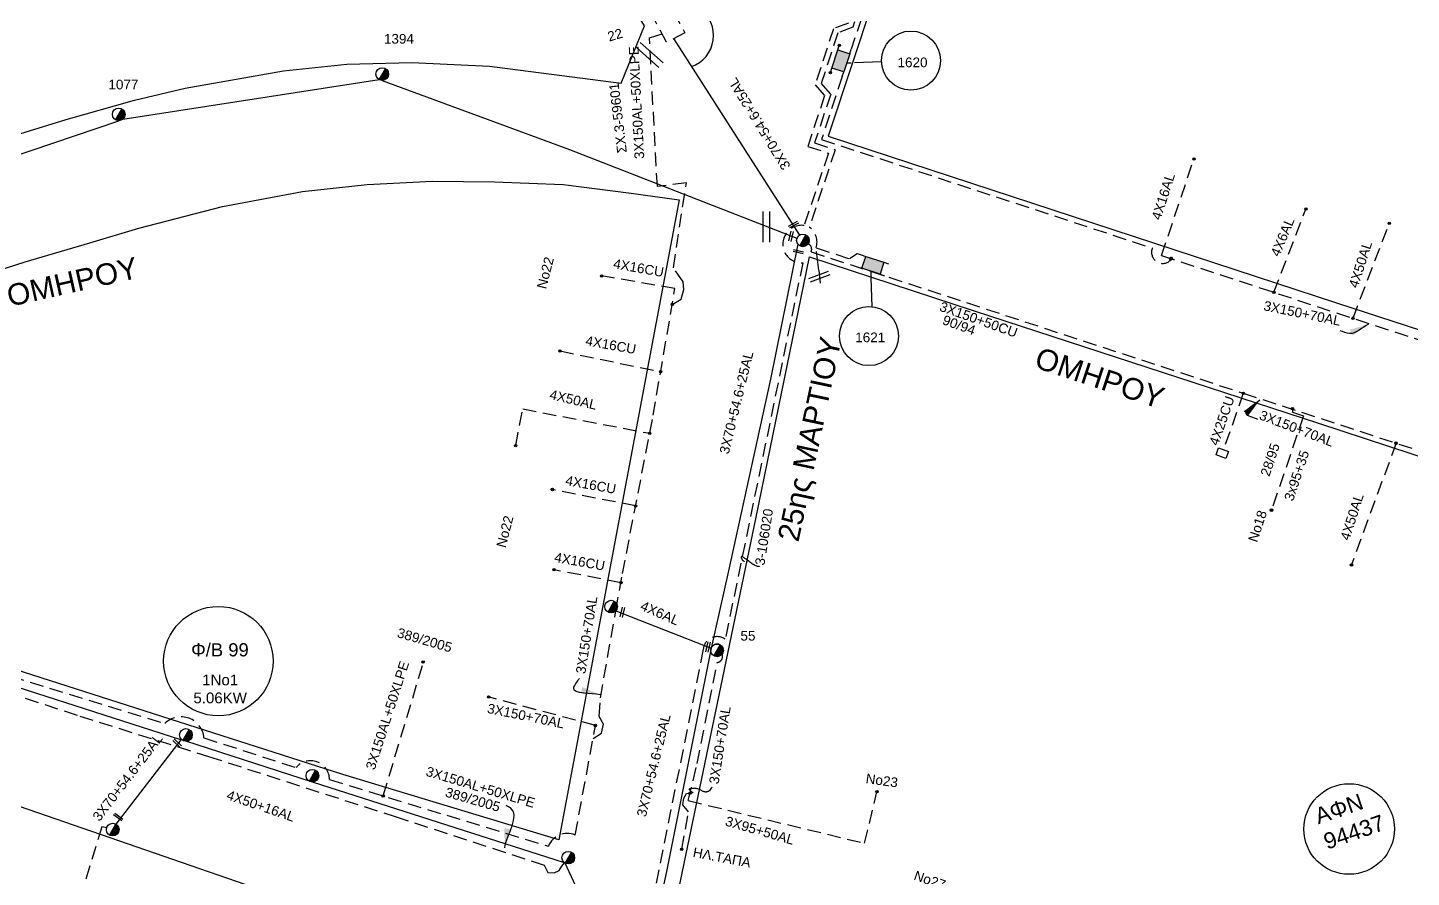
# Model space of a CAD drawing. Header units: millimetres. Extents: x 907 to 2022, y 699 to 1220.
# Drawn here: x 1352.5 to 1481.4, y 819.8 to 898.9 of the extents above; entities that cross this region are included whole.
import ezdxf
from ezdxf.enums import TextEntityAlignment as Align

# ---------------------------------------------------------------- set-up
doc = ezdxf.new("R2010")
doc.units = ezdxf.units.MM
doc.linetypes.add('DASHED', pattern=[19.05, 12.7, -6.35])
for name, color, linetype in [('Link Box 4 Διευθύνσεων', 7, 'Continuous'), ('Άγνωστα', 7, 'Continuous'), ('Γέφυρες Εναέριου Δικτύου', 7, 'Continuous'), ('Γυμνά εναέρια ΧΤ και ΦΟΠ (3Φ)   4x50+16AL', 7, 'Continuous'), ('Επιγραφές - Σχήματα', 7, 'Continuous'), ('Επιτοίχιο Κουτί', 7, 'Continuous'), ('Καλώδια ΧΤ   3x150+50CU', 7, 'DASHED'), ('Καλώδια ΧΤ   3x150AL+50XLPE', 7, 'DASHED'), ('Καλώδια ΧΤ   3x95+35 CU', 7, 'DASHED'), ('Καλώδια ΧΤ   4x25CU', 7, 'DASHED'), ('Καλώδια ΧΤ   4x6AL', 7, 'DASHED'), ('Μηχανική τομή', 7, 'Continuous'), ('Στύλος ΦΜ', 7, 'Continuous'), ('Στύλος ΦΜ @ 1', 7, 'Continuous'), ('Συνδέσεις', 7, 'Continuous'), ('Συνεστραμμένα ΧΤ   3x70+54.6+25 AL', 7, 'SYN_LINE'), ('Τομή', 7, 'Continuous'), ('Υπόβαθρο ΔΕΗ', 7, 'Continuous'), ('Υπόγεια καλώδια Δικτύου ΧΤ και Παρ. ΧΤ - 3X150+70 AL', 7, 'DASHED'), ('Υπόγεια καλώδια Παροχών ΧΤ   4x16AL', 7, 'DASHED'), ('Υπόγεια καλώδια Παροχών ΧΤ   4x16CU', 7, 'DASHED'), ('Υπόγεια καλώδια Παροχών ΧΤ   4x50AL', 7, 'DASHED'), ('Υπόγεια καλώδια Παροχών ΧΤ   4x6', 7, 'DASHED')]:
    doc.layers.add(name, color=color, linetype=linetype)
doc.styles.add('ar', font='arial.ttf')
doc.styles.get("Standard").update_dxf_attribs({"font": 'arial.ttf'})
doc.linetypes.add('SYN_LINE', pattern='A,0.5,-0.0001,["/\\/\\/\\/",Standard,S=0.1,R=0,X=0,Y=-0.05],-0.25', length=0.7501)
doc.dimstyles.new('ISO-25', dxfattribs={"dimtxt": 2.5, "dimasz": 2.5, "dimexe": 1.25, "dimexo": 0.625, "dimtad": 1, "dimtxsty": 'Standard', "dimcen": 2.5, "dimadec": 0, "dimazin": 0, "dimtfac": 1, "dimtmove": 0, "dimatfit": 3, "dimfxl": 1, "dimarcsym": 0})

# ---------------------------------------------------------------- blocks, each defined once
blk = doc.blocks.new('ΥΠΑΡΧΩΝ ΤΣΙΜΕΝΤΕΝΙΟΣ ΣΤΥΛΟΣ')
at = {"layer": 'Στύλος ΦΜ'}
blk.add_hatch(color=256, dxfattribs=at).paths.add_polyline_path([(-1.29, -2.28, 0.574793), (2.62, 0, 0.268822), (1.3, 2.27)])
blk.add_line((-1.29, -2.28), (1.3, 2.27), dxfattribs=at)
blk.add_circle((0, 0), 2.62, dxfattribs=at)
at = {"layer": 'Στύλος ΦΜ', "flags": 4}
for tag, p in [('ΑΡΙΘΜΟΣ', (-4.68, 8.05)), ('ΤΥΠΟΣ', (-4.91, 3.03))]:
    blk.add_attdef(tag, p, '', height=4, dxfattribs=at)
blk = doc.blocks.new('ΜΗΧΑΝΙΚΗ ΤΟΜΗ')
at = {"layer": 'Μηχανική τομή', "ltscale": 40}
for p, q in [((-1.89, 0.78), (1.89, 0.78)), ((1.89, 0), (-1.89, 0))]:
    blk.add_line(p, q, dxfattribs=at)
blk = doc.blocks.new('ΤΟΜΗ')
at = {"layer": 'Τομή', "ltscale": 40}
for p, q in [((-5.68, 0), (5.68, 0)), ((5.68, -2.33), (-5.68, -2.33))]:
    blk.add_line(p, q, dxfattribs=at)
blk = doc.blocks.new('ΕΠΙΤΟΙΧΙΟ ΚΟΥΤΙ')
at = {"layer": 'Επιτοίχιο Κουτί', "ltscale": 40}
blk.add_lwpolyline([(-2.06, 1.35), (1.86, 1.35), (1.86, -1.39), (-2.06, -1.39)], close=True, dxfattribs=at)
blk = doc.blocks.new('_ΣΥΝΔΕΣΗ')
at = {"layer": 'Συνδέσεις', "linetype": 'SYN_LINE', "ltscale": 40}
blk.add_hatch(color=256, dxfattribs=at).paths.add_polyline_path([(0.5, -0.01, 1), (-0.5, -0.01, 1)])
at = {"layer": 'Συνδέσεις'}
blk.add_circle((0, -0.01), 0.5, dxfattribs=at)
blk = doc.blocks.new('LINK BOX 4 ΑΝΑΧΩΡΗΣΕΩΝ')
at = {"layer": 'Link Box 4 Διευθύνσεων', "ltscale": 40}
blk.add_hatch(color=256, dxfattribs=at).paths.add_polyline_path([(-3.54, 0), (-3.54, -4.67), (3.54, -4.67), (3.54, 0)])
for p, q in [((-3.54, 0), (-5.33, 0)), ((5.33, 0), (3.54, 0)), ((-3.54, -4.67), (-5.33, -4.67)), ((5.33, -4.67), (3.54, -4.67))]:
    blk.add_line(p, q, dxfattribs=at)
blk.add_lwpolyline([(-3.54, -4.67), (-3.54, 0), (3.54, 0), (3.54, -4.67)], close=True, dxfattribs=at)
blk = doc.blocks.new('TSONTA XT1')
at = {"ltscale": 40}
h = blk.add_hatch(color=256, dxfattribs=at)
h.dxf.hatch_style = 1
h.paths.add_polyline_path([(595.96, 2487.66), (597.07, 2488.77), (595.96, 2489.87), (594.85, 2488.77)])
blk.add_lwpolyline([(594.85, 2488.77), (595.96, 2489.87), (597.07, 2488.77), (595.96, 2487.66)], close=True, dxfattribs=at)
blk = doc.blocks.new('τομή_')
at = {"layer": 'Επιγραφές - Σχήματα'}
for p, q in [((-1.29, -0.22), (0.13, 0.75)), ((-1.08, -0.46), (0.34, 0.51)), ((-0.66, 0.62), (-0.29, -0.37))]:
    blk.add_line(p, q, dxfattribs=at)

msp = doc.modelspace()

# ---------------------------------------------------------------- linework, layer by layer
at = {"layer": 'Άγνωστα', "color": 85, "ltscale": 0.1}
for points in [[(1361.341, 890.407), (1385.211, 894.084)], [(1385.501, 894.008), (1402.945, 887.573), (1424.131, 879.305)], [(1340.209, 883.465), (1344.581, 884.705), (1360.943, 890.251)]]:
    msp.add_lwpolyline(points, dxfattribs=at)
at = {"layer": 'Άγνωστα', "color": 151, "linetype": 'DASHED', "ltscale": 0.1}
msp.add_lwpolyline([(1470.294, 863.416), (1470.281, 863.091), (1471.326, 862.755), (1468.337, 853.961)], dxfattribs=at)
at = {"layer": 'Άγνωστα', "color": 2, "linetype": 'DASHED', "ltscale": 0.1}
msp.add_lwpolyline([(1414.002, 826.905), (1430.426, 822.931), (1431.586, 827.726)], dxfattribs=at)
at = {"layer": 'Άγνωστα'}
msp.add_circle((1475.574, 824.255), 4.221, dxfattribs=at)
at = {"layer": 'Γέφυρες Εναέριου Δικτύου', "ltscale": 0.1}
msp.add_lwpolyline([(1414.294, 895.286, 0.6101724), (1415.073, 900.694, 1.8100765)], format="xyb", dxfattribs=at)
at = {"layer": 'Γυμνά εναέρια ΧΤ και ΦΟΠ (3Φ)   4x50+16AL', "color": 173, "ltscale": 0.1}
for points in [[(1366.749, 832.554), (1344.327, 839.772)], [(1378.996, 828.628), (1367.214, 832.433)], [(1402.47, 821.119), (1378.996, 828.628)]]:
    msp.add_lwpolyline(points, dxfattribs=at)
at = {"layer": 'Επιγραφές - Σχήματα', "linetype": 'DASHED', "ltscale": 0.1}
msp.add_lwpolyline([(1410.932, 899.548), (1412.634, 900.437), (1413.681, 898.445), (1411.979, 897.556)], close=True, dxfattribs=at)
at = {"layer": 'Επιγραφές - Σχήματα'}
msp.add_lwpolyline([(1414.454, 827.609), (1414.293, 827.735), (1414.187, 827.835), (1414.127, 827.91), (1414.107, 827.965), (1414.119, 828.004), (1414.157, 828.029), (1414.212, 828.045), (1414.278, 828.055), (1414.348, 828.062), (1414.422, 828.066), (1414.497, 828.067), (1414.573, 828.065), (1414.649, 828.059), (1414.725, 828.05), (1414.8, 828.036), (1414.873, 828.017), (1414.943, 827.995), (1415.01, 827.968), (1415.075, 827.939), (1415.137, 827.909), (1415.196, 827.878), (1415.253, 827.848), (1415.307, 827.82), (1415.358, 827.795), (1415.407, 827.775), (1415.454, 827.758), (1415.5, 827.746), (1415.547, 827.737), (1415.593, 827.732), (1415.641, 827.731), (1415.692, 827.734), (1415.745, 827.74), (1415.802, 827.751), (1415.862, 827.768), (1415.925, 827.795), (1415.988, 827.835), (1416.051, 827.89), (1416.114, 827.966), (1416.176, 828.063), (1416.235, 828.186)], dxfattribs=at)
at = {"layer": 'Επιγραφές - Σχήματα', "linetype": 'Continuous'}
for centre in [(1434.749, 895.851), (1430.836, 870.181)]:
    msp.add_circle(centre, 2.75, dxfattribs=at)
at = {"layer": 'Επιγραφές - Σχήματα', "color": 202, "linetype": 'Continuous'}
msp.add_circle((1370.228, 839.899), 5.094, dxfattribs=at)
at = {"layer": 'Καλώδια ΧΤ   3x150+50CU', "color": 151, "ltscale": 0.1}
msp.add_lwpolyline([(1424.954, 878.86, -0.51387), (1425.455, 878.036), (1465.827, 864.821)], format="xyb", dxfattribs=at)
at = {"layer": 'Καλώδια ΧΤ   3x150AL+50XLPE', "color": 151, "linetype": 'DASHED', "ltscale": 0.1}
msp.add_lwpolyline([(1373.728, 988.421), (1369.356, 985.875), (1381.859, 964.007), (1383.325, 964.914), (1387.307, 958.103), (1387.239, 958.063), (1415.31, 906.552, 0.3217485), (1419.652, 904.905), (1430.08, 901.275), (1429.324, 898.952), (1427.929, 898.436), (1426.388, 893.706), (1427.278, 892.72), (1425.78, 888.176), (1427.696, 887.548), (1425.282, 880.328, -0.3146732), (1425.927, 878.405), (1429.031, 877.396), (1429.738, 877.868), (1430.125, 877.743)], format="xyb", dxfattribs=at)
at = {"layer": 'Καλώδια ΧΤ   3x150AL+50XLPE', "color": 85, "linetype": 'DASHED', "ltscale": 0.1}
for points in [[(1373.976, 987.996), (1370.032, 985.7), (1382.036, 964.705), (1383.498, 965.609), (1387.991, 957.923), (1387.91, 957.876), (1415.739, 906.811, 0.3318979), (1419.667, 905.43), (1430.727, 901.58), (1429.181, 896.899)], [(1428.349, 894.369), (1426.412, 888.495), (1457.242, 878.382, 0.8082729), (1458.92, 877.238)]]:
    msp.add_lwpolyline(points, format="xyb", dxfattribs=at)
at = {"layer": 'Καλώδια ΧΤ   3x150AL+50XLPE', "color": 1, "linetype": 'DASHED', "ltscale": 0.1}
msp.add_lwpolyline([(1428.923, 899.337), (1427.528, 898.821), (1425.823, 893.585), (1426.712, 892.601), (1425.148, 887.857), (1427.062, 887.229), (1424.808, 880.486, 1.1071535), (1424.675, 877.007), (1417.449, 841.935, 0.5856231), (1415.405, 840.998), (1410.943, 818.9), (1415.29, 817.303), (1412.651, 806.461), (1417.292, 804.827), (1418.175, 805.22), (1419.114, 804.894)], format="xyb", dxfattribs=at)
at = {"layer": 'Καλώδια ΧΤ   3x150AL+50XLPE', "color": 6, "ltscale": 0.1}
msp.add_lwpolyline([(1273.376, 884.117), (1275.99, 885.336), (1282.59, 874.232), (1283.808, 874.624), (1294.119, 858.175), (1303.362, 863.112), (1310.102, 855.484, 0.4027892), (1310.661, 850.207), (1326.689, 844.963), (1341.633, 840.516, 0.6966977), (1344.997, 838.798), (1357.318, 834.776), (1369.321, 831.015), (1386.7, 825.415), (1400.578, 820.899), (1400.93, 820.196), (1401.509, 820.184), (1401.975, 820.388), (1402.213, 820.786), (1402.47, 821.119)], format="xyb", dxfattribs=at)
at = {"layer": 'Καλώδια ΧΤ   3x150AL+50XLPE', "color": 85, "linetype": 'DASHED', "ltscale": 0.1}
msp.add_lwpolyline([(1458.097, 877.687), (1484.952, 868.886), (1499.238, 864.24)], dxfattribs=at)
at = {"layer": 'Καλώδια ΧΤ   3x150AL+50XLPE', "linetype": 'DASHED', "ltscale": 0.1}
msp.add_arc((1416.69, 840.894), 0.589, 28.6949, 178.74981, dxfattribs=at)
at = {"layer": 'Καλώδια ΧΤ   3x150AL+50XLPE', "linetype": 'DASHED', "ltscale": 0.2}
msp.add_open_spline([(1420.635, 848.753), (1420.504, 848.552), (1419.267, 849.477), (1418.92, 849.74), (1418.94, 849.436), (1419.066, 849.286), (1419.277, 849.155)], degree=3, dxfattribs=at)
at = {"layer": 'Καλώδια ΧΤ   3x95+35 CU', "color": 173, "ltscale": 0.1}
msp.add_lwpolyline([(1359.831, 824.379), (1359.373, 824.455), (1355.192, 810.726)], dxfattribs=at)
at = {"layer": 'Καλώδια ΧΤ   4x25CU', "color": 151, "ltscale": 0.1}
msp.add_lwpolyline([(1465.715, 864.862), (1463.875, 859.61)], dxfattribs=at)
at = {"layer": 'Καλώδια ΧΤ   4x6AL', "color": 2, "linetype": 'SYN_LINE', "ltscale": 10}
msp.add_lwpolyline([(1407.264, 844.594), (1416.142, 841.109)], dxfattribs=at)
at = {"layer": 'Συνεστραμμένα ΧΤ   3x70+54.6+25 AL', "color": 2, "ltscale": 10}
for points in [[(1412.632, 897.897), (1424.362, 879.586)], [(1424.21, 878.736), (1421.679, 866.165), (1417.694, 848.032), (1416.142, 841.109)], [(1416.142, 841.109), (1411.97, 820.31), (1409.099, 806.899)]]:
    msp.add_lwpolyline(points, dxfattribs=at)
at = {"layer": 'Συνεστραμμένα ΧΤ   3x70+54.6+25 AL', "color": 173, "ltscale": 10}
msp.add_lwpolyline([(1366.749, 832.554), (1360.684, 824.71)], dxfattribs=at)
at = {"layer": 'Συνεστραμμένα ΧΤ   3x70+54.6+25 AL', "color": 6, "ltscale": 10}
msp.add_lwpolyline([(1409.099, 806.899), (1402.538, 821.074)], dxfattribs=at)
at = {"layer": 'Υπόβαθρο ΔΕΗ', "ltscale": 0.1}
for points in [[(1327.76, 907.474), (1339.055, 887.059), (1340.112, 885.045), (1350.527, 888.661), (1356.045, 890.372), (1362.421, 892.159), (1367.145, 893.294), (1376.287, 894.897), (1382.186, 895.531), (1388.267, 895.679), (1395.485, 895.319), (1407.754, 893.732), (1409.924, 899.079), (1404.733, 907.474)], [(1433.206, 907.474), (1427.228, 889.375), (1427.043, 888.814), (1474.473, 873.256), (1516.974, 859.435), (1541.239, 903.746), (1532.245, 907.474)], [(1428.769, 895.633), (1429.197, 895.648)], [(1429.482, 895.659), (1432.001, 895.751)], [(1426.158, 876.31), (1425.964, 878.07)], [(1425.3, 877.561), (1440.634, 872.545), (1472.717, 862.072), (1509.769, 849.904), (1510.952, 845.177), (1506.543, 839.598), (1486.021, 811.666), (1474.424, 796.162), (1452.68, 803.994), (1413.119, 818.64), (1420.323, 853.309), (1425.3, 877.561)], [(1431.048, 875.738), (1431.031, 876.221)], [(1431.148, 872.913), (1431.053, 875.596)], [(1320.717, 803.379), (1339.868, 830.46), (1397.931, 810.38), (1396.194, 803.379)]]:
    msp.add_lwpolyline(points, dxfattribs=at)
msp.add_lwpolyline([(1413.149, 882.879), (1401.962, 823.238), (1381.813, 829.322), (1350.532, 839.357), (1312.013, 851.29, -0.6734807), (1311.757, 854.298), (1319.967, 860.57), (1325.663, 864.244), (1331.926, 868.363), (1337.839, 871.688), (1341.887, 873.603), (1346.531, 875.254), (1352.224, 877.085), (1358.255, 878.871), (1362.836, 880.226), (1370.608, 882.249), (1378.07, 883.667), (1384.088, 884.309), (1390.192, 884.617), (1395.946, 884.557), (1402.365, 884.297), (1408.675, 883.504), (1413.149, 882.879)], format="xyb", dxfattribs=at)
at = {"layer": 'Υπόγεια καλώδια Δικτύου ΧΤ και Παρ. ΧΤ - 3X150+70 AL', "color": 151, "ltscale": 0.1}
for points in [[(1412.514, 873.129), (1413.344, 873.619), (1413.601, 874.537), (1413.533, 875.225), (1412.615, 876.548), (1413.826, 884.452), (1411.129, 884.107), (1410.383, 897.956), (1411.568, 898.339)], [(1405.132, 832.696), (1405.937, 833.197), (1406.106, 834.009), (1405.717, 834.736), (1405.819, 836.478), (1407.264, 844.594), (1407.882, 848.066), (1410.739, 862.81), (1412.769, 874.611)], [(1465.715, 864.862), (1495.379, 855.156)], [(1385.582, 827.341), (1389.345, 839.805)], [(1405.353, 833.899), (1395.406, 836.557)]]:
    msp.add_lwpolyline(points, dxfattribs=at)
msp.add_lwpolyline([(1311.821, 850.449), (1315.073, 849.616), (1331.675, 844.181), (1342.278, 841.138, -0.7302787), (1345.403, 840.173), (1365.25, 834.097, -0.6303122), (1368.891, 832.752), (1377.464, 829.976, -0.7025548), (1380.589, 828.862), (1400.976, 822.652, -0.4135146), (1403.476, 823.696), (1405.353, 833.899)], format="xyb", dxfattribs=at)
at = {"layer": 'Υπόγεια καλώδια Δικτύου ΧΤ και Παρ. ΧΤ - 3X150+70 AL', "color": 2, "ltscale": 0.1}
msp.add_lwpolyline([(1414.002, 826.905), (1414.839, 830.365), (1416.696, 839.766, 0.4858291), (1417.167, 840.548)], format="xyb", dxfattribs=at)
msp.add_lwpolyline([(1413.401, 822.37), (1414.025, 825.868), (1413.502, 826.497), (1413.595, 827.126), (1413.839, 827.579), (1414.168, 827.588)], dxfattribs=at)
at = {"layer": 'Υπόγεια καλώδια Παροχών ΧΤ   4x16AL', "color": 85, "ltscale": 0.1}
for points in [[(1458.1, 877.696), (1461.119, 886.681)], [(1468.557, 874.265), (1471.544, 882.008)]]:
    msp.add_lwpolyline(points, dxfattribs=at)
at = {"layer": 'Υπόγεια καλώδια Παροχών ΧΤ   4x16CU', "color": 151, "ltscale": 0.1}
for points in [[(1412.769, 874.611), (1405.94, 875.786)], [(1402.065, 868.794), (1411.436, 866.863)], [(1409.101, 854.357), (1401.343, 855.888)], [(1407.728, 847.2), (1401.488, 848.411)]]:
    msp.add_lwpolyline(points, dxfattribs=at)
at = {"layer": 'Υπόγεια καλώδια Παροχών ΧΤ   4x50AL', "color": 85, "ltscale": 0.1}
msp.add_lwpolyline([(1475.934, 871.844), (1479.314, 880.683)], dxfattribs=at)
at = {"layer": 'Υπόγεια καλώδια Παροχών ΧΤ   4x50AL', "color": 151, "ltscale": 0.1}
for points in [[(1397.933, 859.984), (1398.586, 863.392), (1410.413, 861.126)], [(1479.943, 860.207), (1475.792, 848.864)]]:
    msp.add_lwpolyline(points, dxfattribs=at)

# ---------------------------------------------------------------- block references
at = {"layer": 'Link Box 4 Διευθύνσεων', "xscale": 0.2499999999999998, "yscale": 0.2499999999999998, "zscale": 0.2499999999999998}
for p, rotation in [((1428.769, 895.633), 251.9673672582862), ((1431.031, 876.221), 162.0095087802474)]:
    msp.add_blockref('LINK BOX 4 ΑΝΑΧΩΡΗΣΕΩΝ', p, dxfattribs=dict(at, rotation=rotation))
at = {"layer": 'Επιγραφές - Σχήματα', "xscale": 1.141450843450822, "yscale": 1.141450843450822, "zscale": 1.141450843450822, "rotation": 345.9594816023726}
msp.add_blockref('τομή_', (1426.718, 875.435), dxfattribs=at)
at = {"layer": 'Επιτοίχιο Κουτί', "xscale": 0.25, "yscale": 0.25, "zscale": 0.25, "rotation": 339.7277988402704}
msp.add_blockref('ΕΠΙΤΟΙΧΙΟ ΚΟΥΤΙ', (1463.774, 859.277), dxfattribs=at)
at = {"layer": 'Μηχανική τομή', "xscale": 0.2499999999999994, "yscale": 0.2499999999999994, "zscale": 0.2499999999999994}
for p, rotation in [((1423.847, 880.483), 28.21600122709893), ((1423.677, 879.463), 76.78234437500261), ((1424.239, 877.954), 347.9021499582), ((1407.97, 844.432), 76.78234437500261), ((1415.928, 841.193), 76.78234437500261), ((1366.33, 832.179), 316.2070717084529), ((1360.851, 825.292), 322.5813013291885)]:
    msp.add_blockref('ΜΗΧΑΝΙΚΗ ΤΟΜΗ', p, dxfattribs=dict(at, rotation=rotation))
at = {"layer": 'Στύλος ΦΜ @ 1', "ltscale": 40}
ref = msp.add_blockref('ΥΠΑΡΧΩΝ ΤΣΙΜΕΝΤΕΝΙΟΣ ΣΤΥΛΟΣ', (1385.501, 894.597), dxfattribs=dict(at, xscale=0.2249999999999091, yscale=0.2249999999999091, zscale=0.2249999999999091))
ref.add_attrib('ΤΥΠΟΣ', '1394', (1385.654, 897.429), dxfattribs={"layer": 'Στύλος ΦΜ', "height": 0.9, "flags": 4})
ref = msp.add_blockref('ΥΠΑΡΧΩΝ ΤΣΙΜΕΝΤΕΝΙΟΣ ΣΤΥΛΟΣ', (1360.943, 890.84), dxfattribs=dict(at, xscale=0.2249999999999091, yscale=0.2249999999999091, zscale=0.2249999999999091))
ref.add_attrib('ΤΥΠΟΣ', '1077', (1359.986, 893.165), dxfattribs={"layer": 'Στύλος ΦΜ', "height": 0.9, "flags": 4})
at = {"layer": 'Στύλος ΦΜ @ 1', "ltscale": 40, "xscale": 0.2249999999999091, "yscale": 0.2249999999999091, "zscale": 0.2249999999999091}
for p in [(1424.68, 879.09), (1406.822, 844.983), (1367.214, 833.022), (1378.996, 829.217), (1360.391, 824.199), (1402.829, 821.586)]:
    msp.add_blockref('ΥΠΑΡΧΩΝ ΤΣΙΜΕΝΤΕΝΙΟΣ ΣΤΥΛΟΣ', p, dxfattribs=at)
at = {"layer": 'Στύλος ΦΜ @ 1', "ltscale": 40}
ref = msp.add_blockref('ΥΠΑΡΧΩΝ ΤΣΙΜΕΝΤΕΝΙΟΣ ΣΤΥΛΟΣ', (1416.69, 840.894), dxfattribs=dict(at, xscale=0.2249999999999091, yscale=0.2249999999999091, zscale=0.2249999999999091))
ref.add_attrib('ΤΥΠΟΣ', '55', (1418.868, 841.812), dxfattribs={"layer": 'Στύλος ΦΜ', "height": 0.9, "flags": 4})
at = {"layer": 'Συνδέσεις'}
for p, xscale, yscale, zscale in [((1428.072, 897.261), 0.2249999999999943, 0.2249999999999943, 0.2249999999999943), ((1427.247, 894.727), 0.2249999999999943, 0.2249999999999943, 0.2249999999999943), ((1461.121, 886.686), 0.2249999999999943, 0.2249999999999943, 0.2249999999999943), ((1471.546, 882.014), 0.2249999999999943, 0.2249999999999943, 0.2249999999999943), ((1479.315, 880.689), 0.2250000000000014, 0.2250000000000014, 0.2250000000000014), ((1405.941, 875.789), 0.2249999999999091, 0.2249999999999091, 0.2249999999999091), ((1468.559, 874.271), 0.2249999999999943, 0.2249999999999943, 0.2249999999999943), ((1412.515, 873.131), 0.2249999999999091, 0.2249999999999091, 0.2249999999999091), ((1475.936, 871.85), 0.2250000000000014, 0.2250000000000014, 0.2250000000000014), ((1402.066, 868.797), 0.2249999999999091, 0.2249999999999091, 0.2249999999999091), ((1411.437, 866.866), 0.2249999999999091, 0.2249999999999091, 0.2249999999999091), ((1465.721, 864.86), 0.2249999999999091, 0.2249999999999091, 0.2249999999999091), ((1470.294, 863.416), 0.2249999999999091, 0.2249999999999091, 0.2249999999999091), ((1410.413, 861.129), 0.2249999999999091, 0.2249999999999091, 0.2249999999999091), ((1397.934, 859.987), 0.2249999999999091, 0.2249999999999091, 0.2249999999999091), ((1479.943, 860.207), 0.2249999999999091, 0.2249999999999091, 0.2249999999999091), ((1401.344, 855.89), 0.2249999999999091, 0.2249999999999091, 0.2249999999999091), ((1409.102, 854.359), 0.2249999999999091, 0.2249999999999091, 0.2249999999999091), ((1468.338, 853.963), 0.2249999999999091, 0.2249999999999091, 0.2249999999999091), ((1401.489, 848.414), 0.2249999999999091, 0.2249999999999091, 0.2249999999999091), ((1475.793, 848.866), 0.2249999999999091, 0.2249999999999091, 0.2249999999999091), ((1407.728, 847.203), 0.2249999999999091, 0.2249999999999091, 0.2249999999999091), ((1389.307, 839.815), 0.2249999999999091, 0.2249999999999091, 0.2249999999999091), ((1395.407, 836.56), 0.2249999999999091, 0.2249999999999091, 0.2249999999999091), ((1405.354, 833.902), 0.2249999999999091, 0.2249999999999091, 0.2249999999999091), ((1414.168, 827.591), 0.2249999999999091, 0.2249999999999091, 0.2249999999999091), ((1431.587, 827.729), 0.2249999999999091, 0.2249999999999091, 0.2249999999999091), ((1385.583, 827.344), 0.2249999999999091, 0.2249999999999091, 0.2249999999999091), ((1413.402, 822.372), 0.2249999999999091, 0.2249999999999091, 0.2249999999999091)]:
    msp.add_blockref('_ΣΥΝΔΕΣΗ', p, dxfattribs=dict(at, xscale=xscale, yscale=yscale, zscale=zscale))
at = {"layer": 'Συνδέσεις', "xscale": 0.1537592417720537, "yscale": 0.1537592417720537, "zscale": 0.1537592417720537, "rotation": 341.8544532152654}
msp.add_blockref('TSONTA XT1', (1252.72, 542.298), dxfattribs=at)
at = {"layer": 'Τομή', "xscale": 0.2499999999999996, "yscale": 0.2499999999999996, "zscale": 0.2499999999999996}
for p, rotation in [((1410.602, 896.589), 318.4730934225535), ((1421.563, 880.361), 270.0039896078584)]:
    msp.add_blockref('ΤΟΜΗ', p, dxfattribs=dict(at, rotation=rotation))

# ---------------------------------------------------------------- texts
at = {"layer": 'Γυμνά εναέρια ΧΤ και ΦΟΠ (3Φ)   4x50+16AL', "color": 7, "insert": (1371.207, 827.905), "char_height": 0.9, "width": 84.18588, "attachment_point": 1, "rotation": 341.16123}
msp.add_mtext('4X50+16AL', dxfattribs=at)
at = {"layer": 'Επιγραφές - Σχήματα', "color": 1, "style": 'ar'}
for s, height, p in [('Φ/Β 99', 1.2273, (1370.375, 840.976)), ('1No1', 1.0041, (1370.399, 838.137)), ('5.06KW', 1.0041, (1370.397, 836.471))]:
    msp.add_text(s, height=height, dxfattribs=at).set_placement(p, align=Align.MIDDLE)
at = {"layer": 'Επιγραφές - Σχήματα', "char_height": 0.9, "attachment_point": 1}
for s, insert, rotation in [('22', (1406.386, 898.476), 16.77665), ('{\\f@Arial Unicode MS|b0|i0|c0|p34;ΣX.3-59601}', (1407.393, 887.182), 96.74327), ('No22', (1399.882, 874.731), 75.50317), ('90/94', (1437.912, 872.167), 339.93276), ('28/95', (1467.286, 857.313), 71.66499), ('3x95+35', (1469.492, 855.025), 71.66499), ('No22', (1396.109, 850.623), 75.50317), ('No18', (1466.137, 851.188), 71.66499), ('389/2005', (1387.059, 843.018), 343.89872), ('No23', (1430.617, 829.43), 352.08864), ('389/2005', (1391.543, 828.166), 343.89872), ('3X95+50AL', (1417.63, 825.466), 343.96285), ('No27', (1435.239, 820.407), 341)]:
    msp.add_mtext_dynamic_manual_height_columns(s, width=10.09091, gutter_width=12.5, heights=[0], dxfattribs=dict(at, insert=insert, rotation=rotation))
for s, insert in [('1620', (1433.5, 896.133)), ('1621', (1429.559, 870.513))]:
    msp.add_mtext_dynamic_manual_height_columns(s, width=10.09091, gutter_width=12.5, heights=[0], dxfattribs=dict(at, insert=insert))
at = {"layer": 'Επιγραφές - Σχήματα', "linetype": 'Continuous', "char_height": 2, "attachment_point": 1}
for s, insert, width, rotation in [('ΟΜΗΡΟΥ', (1350.349, 874.861), 23.56556, 12.67016), ('25ης ΜΑΡΤΙΟΥ', (1422.303, 851.333), 23.56556, 78), ('ΟΜΗΡΟΥ', (1446.768, 869.199), 40.04452, 341.62249)]:
    msp.add_mtext(s, dxfattribs=dict(at, insert=insert, width=width, rotation=rotation))
at = {"layer": 'Επιγραφές - Σχήματα', "insert": (1472.215, 826.108), "char_height": 1.5, "width": 78.87118, "attachment_point": 1, "rotation": 18.98761}
msp.add_mtext('ΑΦΝ\\P94437', dxfattribs=at)
at = {"layer": 'Επιγραφές - Σχήματα', "color": 7, "insert": (1417.141, 821.607), "char_height": 0.9, "width": 13.92422, "attachment_point": 5, "rotation": 349.38756}
msp.add_mtext('ΗΛ.ΤΑΠΑ', dxfattribs=at)
at = {"layer": 'Καλώδια ΧΤ   3x150+50CU', "color": 7, "insert": (1437.635, 873.417), "char_height": 0.9, "width": 84.18588, "attachment_point": 1, "rotation": 340.44194}
msp.add_mtext('3X150+50CU', dxfattribs=at)
at = {"layer": 'Καλώδια ΧΤ   3x150+50CU', "color": 7, "ltscale": 0.2, "insert": (1420.211, 848.911), "char_height": 0.9, "width": 15, "attachment_point": 1, "rotation": 81.14245}
msp.add_mtext('3-106020', dxfattribs=at)
at = {"layer": 'Καλώδια ΧΤ   3x150AL+50XLPE', "color": 7, "char_height": 0.9, "width": 13.92422, "attachment_point": 5}
for insert, rotation in [((1409.192, 891.935), 92.96753), ((1385.981, 834.844), 72.12335), ((1394.657, 828.154), 343.30923)]:
    msp.add_mtext('3X150AL+50XLPE', dxfattribs=dict(at, insert=insert, rotation=rotation))
at = {"layer": 'Καλώδια ΧΤ   4x25CU', "color": 7, "insert": (1462.505, 860.205), "char_height": 0.9, "width": 84.18588, "attachment_point": 1, "rotation": 70.83512}
msp.add_mtext('4X25CU', dxfattribs=at)
at = {"layer": 'Καλώδια ΧΤ   4x6AL', "color": 7, "insert": (1409.823, 845.542), "char_height": 0.9, "width": 84.18588, "attachment_point": 1, "rotation": 336.36412}
msp.add_mtext('4X6AL', dxfattribs=at)
at = {"layer": 'Συνεστραμμένα ΧΤ   3x70+54.6+25 AL', "color": 7, "char_height": 0.9, "width": 84.18588, "attachment_point": 1}
for insert, rotation in [((1422.807, 885.547), 121.60313), ((1416.893, 859.343), 76.29532), ((1409.181, 825.539), 76.29532), ((1358.436, 825.446), 52.56891)]:
    msp.add_mtext('3X70+54.6+25AL', dxfattribs=dict(at, insert=insert, rotation=rotation))
at = {"layer": 'Υπόγεια καλώδια Δικτύου ΧΤ και Παρ. ΧΤ - 3X150+70 AL', "color": 7, "char_height": 0.9, "width": 84.18588, "attachment_point": 1}
for insert, rotation in [((1467.72, 873.48), 348.42265), ((1467.442, 863.303), 339.07084), ((1403.519, 838.805), 80.99738), ((1395.395, 835.966), 348.42265), ((1415.932, 828.541), 80.99738)]:
    msp.add_mtext('3X150+70AL', dxfattribs=dict(at, insert=insert, rotation=rotation))
at = {"layer": 'Υπόγεια καλώδια Παροχών ΧΤ   4x16AL', "color": 7, "insert": (1457.138, 881.202), "char_height": 0.9, "width": 84.18588, "attachment_point": 1, "rotation": 72.21971}
msp.add_mtext('4X16AL', dxfattribs=at)
at = {"layer": 'Υπόγεια καλώδια Παροχών ΧΤ   4x16CU', "color": 7, "char_height": 0.9, "width": 84.18588, "attachment_point": 1, "rotation": 349.88994}
for insert in [(1407.124, 877.397), (1404.533, 870.22), (1402.67, 857.197), (1401.634, 850.043)]:
    msp.add_mtext('4X16CU', dxfattribs=dict(at, insert=insert))
at = {"layer": 'Υπόγεια καλώδια Παροχών ΧΤ   4x50AL', "color": 7, "char_height": 0.9, "width": 84.18588, "attachment_point": 1}
for insert, rotation in [((1475.508, 874.864), 72.17215), ((1401.227, 865.209), 346.76793), ((1474.721, 851.351), 72.17215)]:
    msp.add_mtext('4X50AL', dxfattribs=dict(at, insert=insert, rotation=rotation))
at = {"layer": 'Υπόγεια καλώδια Παροχών ΧΤ   4x6', "color": 7, "insert": (1468.222, 877.853), "char_height": 0.9, "width": 84.18588, "attachment_point": 1, "rotation": 67.30842}
msp.add_mtext('4X6AL', dxfattribs=at)

# ---------------------------------------------------------------- leaders
at = {"layer": 'Επιγραφές - Σχήματα', "path_type": 1}
for points, override in [([(1477.386, 871.291), (1475.597, 870.423), (1474.74, 870.684)], {"dimasz": 1.8, "dimtad": 0}), ([(1467.246, 864.221), (1465.943, 862.955), (1467.045, 862.439)], {"dimasz": 1.8, "dimtad": 0}), ([(1405.813, 836.749), (1403.331, 837.372), (1403.86, 838.29)], {"dimasz": 1.8, "dimgap": 0.625, "dimtad": 0}), ([(1396.907, 822.504), (1397.433, 826.214), (1397.046, 826.44)], {"dimasz": 1.8, "dimgap": 0.625, "dimtad": 0})]:
    msp.add_leader(points, dimstyle='ISO-25', override=override, dxfattribs=at)

doc.saveas('drawing.dxf')
